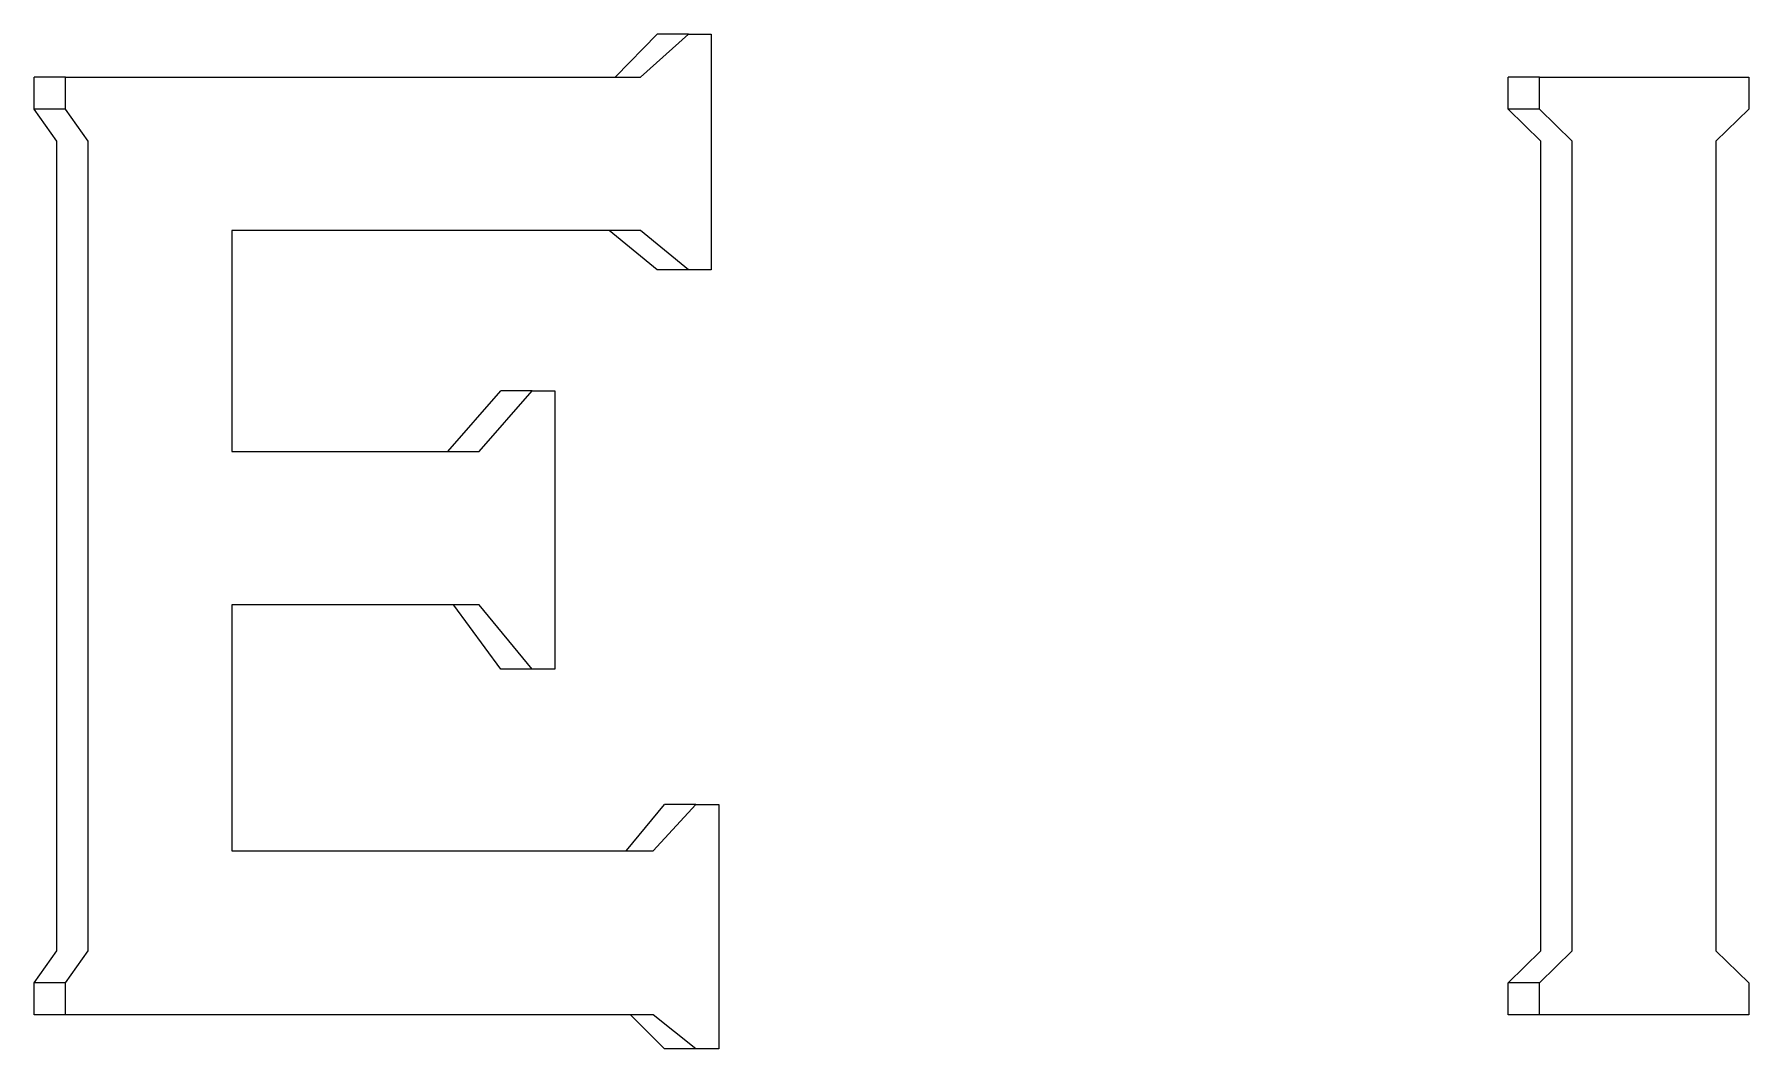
# Model space of a CAD drawing. Header units: millimetres. Extents: x -1893 to 2799, y -925 to 2353.
# Drawn here: x 1276.402 to 1279.69, y 1917.005 to 1918.951 of the extents above; entities that cross this region are included whole.
import ezdxf

# ---------------------------------------------------------------- set-up
doc = ezdxf.new("R2010")
doc.units = ezdxf.units.MM
doc.header["$MEASUREMENT"] = 0
doc.layers.add('Utwórz2D linie widoczne', color=7, linetype='Continuous', true_color=0x000000)

msp = doc.modelspace()

# ---------------------------------------------------------------- linework, layer by layer
at = {"layer": 'Utwórz2D linie widoczne'}
for p, q in [((1277.5165, 1918.8692), (1277.5962, 1918.951)), ((1277.5645, 1918.8689), (1277.6563, 1918.951)), ((1277.6563, 1918.951), (1277.5962, 1918.951)), ((1277.6563, 1918.951), (1277.6998, 1918.951)), ((1277.6998, 1918.951), (1277.6998, 1918.4994)), ((1276.4017, 1918.8074), (1276.4017, 1918.8689)), ((1276.4618, 1918.8689), (1276.4017, 1918.8689)), ((1276.4618, 1918.8689), (1277.5645, 1918.8689)), ((1276.4618, 1918.8074), (1276.4618, 1918.8689)), ((1279.2284, 1918.8074), (1279.2284, 1918.8689)), ((1279.2885, 1918.8689), (1279.2284, 1918.8689)), ((1279.2885, 1918.8689), (1279.6898, 1918.8689)), ((1279.2885, 1918.8074), (1279.2885, 1918.8689)), ((1279.6898, 1918.8689), (1279.6898, 1918.8074)), ((1276.4451, 1918.7457), (1276.4017, 1918.8074)), ((1276.4618, 1918.8074), (1276.4017, 1918.8074)), ((1276.5052, 1918.7457), (1276.4618, 1918.8074)), ((1279.2913, 1918.7457), (1279.2284, 1918.8074)), ((1279.2885, 1918.8074), (1279.2284, 1918.8074)), ((1279.3514, 1918.7457), (1279.2885, 1918.8074)), ((1279.6898, 1918.8074), (1279.6269, 1918.7457)), ((1276.4451, 1917.1931), (1276.4451, 1918.7457)), ((1276.5052, 1917.1931), (1276.5052, 1918.7457)), ((1279.2913, 1917.1931), (1279.2913, 1918.7457)), ((1279.3514, 1917.1931), (1279.3514, 1918.7457)), ((1279.6269, 1918.7457), (1279.6269, 1917.1931)), ((1276.7809, 1918.5745), (1276.7809, 1918.1507)), ((1277.5645, 1918.5745), (1276.7809, 1918.5745)), ((1277.5962, 1918.4994), (1277.5044, 1918.5745)), ((1277.6563, 1918.4994), (1277.5645, 1918.5745)), ((1277.6563, 1918.4994), (1277.5962, 1918.4994)), ((1277.6998, 1918.4994), (1277.6563, 1918.4994)), ((1277.1948, 1918.1507), (1277.2963, 1918.2671)), ((1277.2549, 1918.1507), (1277.3564, 1918.2671)), ((1277.3564, 1918.2671), (1277.2963, 1918.2671)), ((1277.3564, 1918.2671), (1277.3999, 1918.2671)), ((1277.3999, 1918.2671), (1277.3999, 1917.7333)), ((1276.7809, 1918.1507), (1277.2549, 1918.1507)), ((1276.7809, 1917.8565), (1276.7809, 1917.3847)), ((1277.2549, 1917.8565), (1276.7809, 1917.8565)), ((1277.2963, 1917.7333), (1277.2066, 1917.8562)), ((1277.3564, 1917.7333), (1277.2549, 1917.8565)), ((1277.3564, 1917.7333), (1277.2963, 1917.7333)), ((1277.3999, 1917.7333), (1277.3564, 1917.7333)), ((1277.5373, 1917.385), (1277.6106, 1917.4736)), ((1277.5886, 1917.3847), (1277.6707, 1917.4736)), ((1277.6707, 1917.4736), (1277.6106, 1917.4736)), ((1277.6707, 1917.4736), (1277.7144, 1917.4736)), ((1277.7144, 1917.4736), (1277.7144, 1917.005)), ((1276.7809, 1917.3847), (1277.5886, 1917.3847)), ((1276.4017, 1917.1315), (1276.4451, 1917.1931)), ((1276.4618, 1917.1315), (1276.5052, 1917.1931)), ((1279.2284, 1917.1315), (1279.2913, 1917.1931)), ((1279.2885, 1917.1315), (1279.3514, 1917.1931)), ((1279.6269, 1917.1931), (1279.6898, 1917.1315)), ((1276.4017, 1917.0701), (1276.4017, 1917.1315)), ((1276.4618, 1917.1315), (1276.4017, 1917.1315)), ((1276.4618, 1917.0701), (1276.4618, 1917.1315)), ((1279.2284, 1917.0701), (1279.2284, 1917.1315)), ((1279.2885, 1917.1315), (1279.2284, 1917.1315)), ((1279.2885, 1917.0701), (1279.2885, 1917.1315)), ((1279.6898, 1917.1315), (1279.6898, 1917.0701)), ((1276.4618, 1917.0701), (1276.4017, 1917.0701)), ((1277.5886, 1917.0701), (1276.4618, 1917.0701)), ((1277.6106, 1917.005), (1277.5458, 1917.0697)), ((1277.6707, 1917.005), (1277.5886, 1917.0701)), ((1279.2885, 1917.0701), (1279.2284, 1917.0701)), ((1279.6898, 1917.0701), (1279.2885, 1917.0701)), ((1277.6707, 1917.005), (1277.6106, 1917.005)), ((1277.7144, 1917.005), (1277.6707, 1917.005))]:
    msp.add_line(p, q, dxfattribs=at)

doc.saveas('drawing.dxf')
